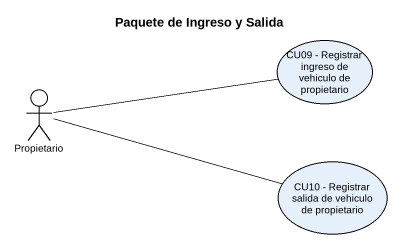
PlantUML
@startuml
title Paquete de Ingreso y Salida
usecase "CU09 - Registrar ingreso de vehiculo de propietario" as CU09_Registrar_ingreso_de
actor Propietario
usecase "CU10 - Registrar salida de vehiculo de propietario" as CU10_Registrar_salida_de
Propietario -right- CU09_Registrar_ingreso_de
Propietario -right- CU10_Registrar_salida_de
@enduml
